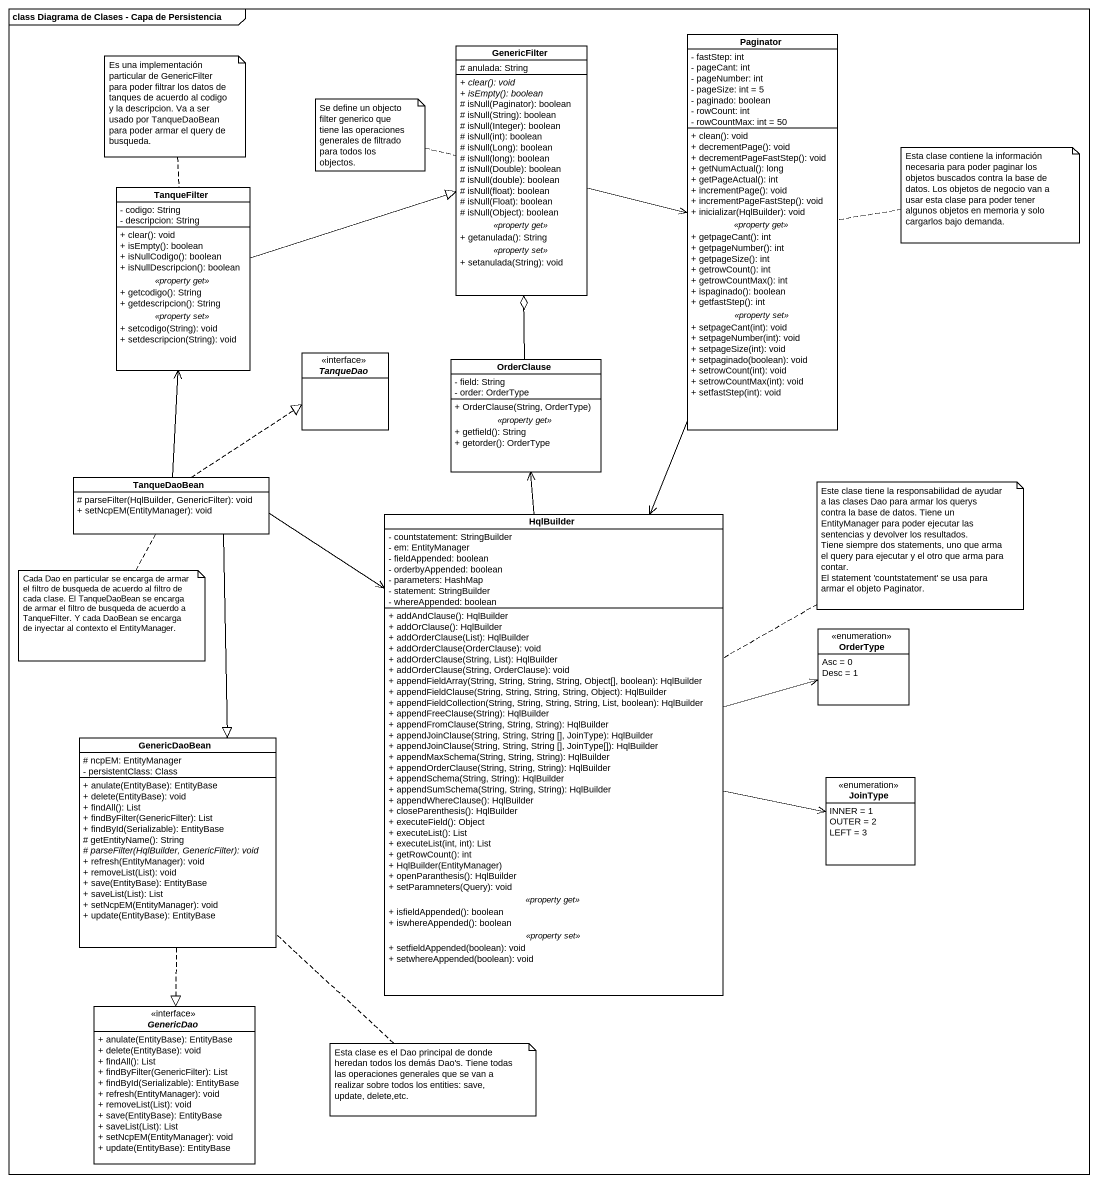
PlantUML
@startuml
mainframe class Diagrama de Clases - Capa de Persistencia
hide circle
hide empty members
skinparam classAttributeIconSize 0
class GenericFilter {
  # anulada: String
  --
  {abstract} + clear(): void
  {abstract} + isEmpty(): boolean
  # isNull(Paginator): boolean
  # isNull(String): boolean
  # isNull(Integer): boolean
  # isNull(int): boolean
  # isNull(Long): boolean
  # isNull(long): boolean
  # isNull(Double): boolean
  # isNull(double): boolean
  # isNull(float): boolean
  # isNull(Float): boolean
  # isNull(Object): boolean
  .. <<property get>> ..
  + getanulada(): String
  .. <<property set>> ..
  + setanulada(String): void
}
class Paginator {
  - fastStep: int
  - pageCant: int
  - pageNumber: int
  - pageSize: int = 5
  - paginado: boolean
  - rowCount: int
  - rowCountMax: int = 50
  --
  + clean(): void
  + decrementPage(): void
  + decrementPageFastStep(): void
  + getNumActual(): long
  + getPageActual(): int
  + incrementPage(): void
  + incrementPageFastStep(): void
  + inicializar(HqlBuilder): void
  .. <<property get>> ..
  + getpageCant(): int
  + getpageNumber(): int
  + getpageSize(): int
  + getrowCount(): int
  + getrowCountMax(): int
  + ispaginado(): boolean
  + getfastStep(): int
  .. <<property set>> ..
  + setpageCant(int): void
  + setpageNumber(int): void
  + setpageSize(int): void
  + setpaginado(boolean): void
  + setrowCount(int): void
  + setrowCountMax(int): void
  + setfastStep(int): void
}
class TanqueFilter {
  - codigo: String
  - descripcion: String
  --
  + clear(): void
  + isEmpty(): boolean
  + isNullCodigo(): boolean
  + isNullDescripcion(): boolean
  .. <<property get>> ..
  + getcodigo(): String
  + getdescripcion(): String
  .. <<property set>> ..
  + setcodigo(String): void
  + setdescripcion(String): void
}
interface TanqueDao <<interface>>
class OrderClause {
  - field: String
  - order: OrderType
  --
  + OrderClause(String, OrderType)
  .. <<property get>> ..
  + getfield(): String
  + getorder(): OrderType
}
class TanqueDaoBean {
  # parseFilter(HqlBuilder, GenericFilter): void
  + setNcpEM(EntityManager): void
}
class HqlBuilder {
  - countstatement: StringBuilder
  - em: EntityManager
  - fieldAppended: boolean
  - orderbyAppended: boolean
  - parameters: HashMap
  - statement: StringBuilder
  - whereAppended: boolean
  --
  + addAndClause(): HqlBuilder
  + addOrClause(): HqlBuilder
  + addOrderClause(List): HqlBuilder
  + addOrderClause(OrderClause): void
  + addOrderClause(String, List): HqlBuilder
  + addOrderClause(String, OrderClause): void
  + appendFieldArray(String, String, String, String, Object[], boolean): HqlBuilder
  + appendFieldClause(String, String, String, String, Object): HqlBuilder
  + appendFieldCollection(String, String, String, String, List, boolean): HqlBuilder
  + appendFreeClause(String): HqlBuilder
  + appendFromClause(String, String, String): HqlBuilder
  + appendJoinClause(String, String, String [], JoinType): HqlBuilder
  + appendJoinClause(String, String, String [], JoinType[]): HqlBuilder
  + appendMaxSchema(String, String, String): HqlBuilder
  + appendOrderClause(String, String, String): HqlBuilder
  + appendSchema(String, String): HqlBuilder
  + appendSumSchema(String, String, String): HqlBuilder
  + appendWhereClause(): HqlBuilder
  + closeParenthesis(): HqlBuilder
  + executeField(): Object
  + executeList(): List
  + executeList(int, int): List
  + getRowCount(): int
  + HqlBuilder(EntityManager)
  + openParanthesis(): HqlBuilder
  + setParamneters(Query): void
  .. <<property get>> ..
  + isfieldAppended(): boolean
  + iswhereAppended(): boolean
  .. <<property set>> ..
  + setfieldAppended(boolean): void
  + setwhereAppended(boolean): void
}
enum OrderType {
  Asc = 0
  Desc = 1
}
class GenericDaoBean {
  # ncpEM: EntityManager
  - persistentClass: Class
  + anulate(EntityBase): EntityBase
  + delete(EntityBase): void
  + findAll(): List
  + findByFilter(GenericFilter): List
  + findById(Serializable): EntityBase
  # getEntityName(): String
  {abstract} # parseFilter(HqlBuilder, GenericFilter): void
  + refresh(EntityManager): void
  + removeList(List): void
  + save(EntityBase): EntityBase
  + saveList(List): List
  + setNcpEM(EntityManager): void
  + update(EntityBase): EntityBase
}
enum JoinType {
  INNER = 1
  OUTER = 2
  LEFT = 3
}
interface GenericDao <<interface>> {
  + anulate(EntityBase): EntityBase
  + delete(EntityBase): void
  + findAll(): List
  + findByFilter(GenericFilter): List
  + findById(Serializable): EntityBase
  + refresh(EntityManager): void
  + removeList(List): void
  + save(EntityBase): EntityBase
  + saveList(List): List
  + setNcpEM(EntityManager): void
  + update(EntityBase): EntityBase
}
GenericFilter -right-> Paginator
Paginator --> HqlBuilder
TanqueFilter -right-|> GenericFilter
OrderClause -up-o GenericFilter
TanqueDaoBean -up-> TanqueFilter
TanqueDaoBean .up.|> TanqueDao
TanqueDaoBean --> HqlBuilder
TanqueDaoBean --|> GenericDaoBean
HqlBuilder -up-> OrderClause
HqlBuilder -right-> OrderType
HqlBuilder -right-> JoinType
GenericDaoBean ..|> GenericDao
note top of TanqueFilter : Es una implementación particular de GenericFilter para poder filtrar los datos de tanques de acuerdo al codigo y la descripcion. Va a ser usado por TanqueDaoBean para poder armar el query de busqueda.
note left of GenericFilter : Se define un objecto filter generico que tiene las operaciones generales de filtrado para todos los objectos.
note right of Paginator : Esta clase contiene la información necesaria para poder paginar los objetos buscados contra la base de datos. Los objetos de negocio van a usar esta clase para poder tener algunos objetos en memoria y solo cargarlos bajo demanda.
note right of HqlBuilder
  Este clase tiene la responsabilidad de ayudar a las clases Dao para armar los querys contra la base de datos. Tiene un EntityManager para poder ejecutar las sentencias y devolver los resultados.
  Tiene siempre dos statements, uno que arma el query para ejecutar y el otro que arma para contar.
  El statement 'countstatement' se usa para armar el objeto Paginator.
end note
note bottom of TanqueDaoBean : Cada Dao en particular se encarga de armar el filtro de busqueda de acuerdo al filtro de cada clase. El TanqueDaoBean se encarga de armar el filtro de busqueda de acuerdo a TanqueFilter. Y cada DaoBean se encarga de inyectar al contexto el EntityManager.
note bottom of GenericDaoBean : Esta clase es el Dao principal de donde heredan todos los demás Dao's. Tiene todas las operaciones generales que se van a realizar sobre todos los entities: save, update, delete,etc.
@enduml
